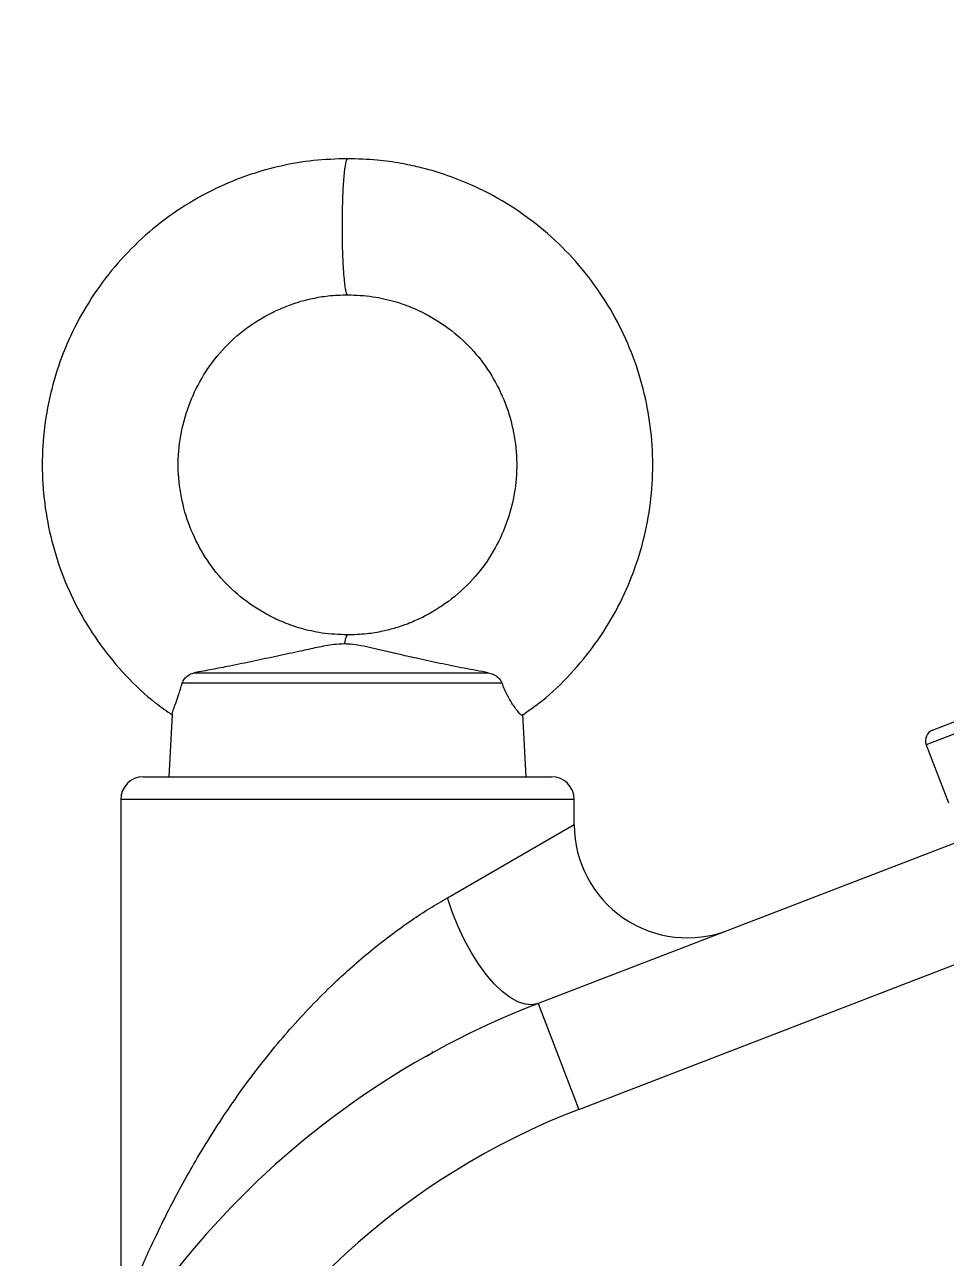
# Model space of a CAD drawing. Header units: millimetres. Extents: x 15 to 1184, y 5 to 836.
# Drawn here: x 318.69 to 351.21, y 403.49 to 447 of the extents above; entities that cross this region are included whole.
import ezdxf

# ---------------------------------------------------------------- set-up
doc = ezdxf.new("R2010")
doc.units = ezdxf.units.MM

msp = doc.modelspace()

# ---------------------------------------------------------------- linework, layer by layer
at = {"color": 7, "linetype": 'Continuous', "lineweight": 25}
for p, q in [((426.513, 447.004), (336.804, 412.473)), ((338.241, 408.74), (427.95, 443.271)), ((330.081, 425.476), (330.08, 425.476)), ((330.081, 425.476), (330.08, 425.476)), ((330.081, 425.476), (330.081, 425.476)), ((350.731, 422.12), (357.823, 424.85)), ((357.967, 424.477), (350.501, 421.603)), ((324.692, 424.143), (335.045, 424.143)), ((335.534, 423.774), (324.248, 423.774)), ((323.892, 422.675), (323.781, 420.476)), ((336.381, 420.476), (336.269, 422.676)), ((350.501, 421.603), (351.291, 419.55)), ((322.881, 420.476), (337.281, 420.476)), ((322.081, 419.676), (322.081, 401.383)), ((338.081, 419.676), (322.081, 419.676)), ((338.081, 418.791), (338.081, 419.676)), ((333.605, 416.207), (338.081, 418.791)), ((336.804, 412.473), (338.241, 408.74)), ((333.081, 410.739), (333.081, 410.781))]:
    msp.add_line(p, q, dxfattribs=at)
at = {"color": 7, "linetype": 'Continuous', "lineweight": 25, "flags": 128}
msp.add_lwpolyline([(336.804, 412.473), (336.585, 412.427), (336.345, 412.448), (336.087, 412.534), (335.816, 412.686), (335.538, 412.9), (335.257, 413.173), (334.977, 413.499), (334.705, 413.873), (334.444, 414.288), (334.199, 414.737), (333.975, 415.212), (333.776, 415.705), (333.605, 416.207)], dxfattribs=at)
at = {"color": 7, "linetype": 'Continuous', "lineweight": 25}
for centre, radius, start, end in [((350.874, 421.747), 0.4, 111.0525, 201.0525), ((322.881, 419.676), 0.8, 90, 180), ((337.281, 419.676), 0.8, 0, 90), ((342.081, 418.791), 4, 180.2482, 291.0525), ((347.581, 384.476), 30, 111.0525, 164.3815), ((347.581, 384.476), 26, 111.0525, 153.9942)]:
    msp.add_arc(centre, radius, start, end, dxfattribs=at)
for points, knots in [([(330.081, 442.276), (329.68, 442.263), (328.893, 442.238), (327.743, 442.039), (326.653, 441.737), (325.513, 441.286), (324.35, 440.658), (323.203, 439.827), (322.188, 438.87), (321.318, 437.804), (320.595, 436.653), (320.026, 435.431), (319.615, 434.148), (319.365, 432.82), (319.28, 431.466), (319.367, 430.113), (319.62, 428.784), (320.035, 427.497), (320.612, 426.265), (321.349, 425.098), (322.246, 424.026), (323.106, 423.197), (323.705, 422.791), (323.913, 422.65)], [0, 0, 0, 0, 0.044053, 0.086656, 0.128008, 0.168466, 0.221306, 0.272992, 0.323892, 0.374249, 0.423869, 0.472931, 0.522047, 0.57147, 0.621065, 0.670657, 0.720074, 0.769287, 0.818907, 0.869306, 0.920461, 0.972345, 1, 1, 1, 1]), ([(330.081, 442.276), (330.067, 442.265), (330.032, 442.238), (329.988, 442.012), (329.953, 441.695), (329.93, 441.404), (329.912, 441.067), (329.898, 440.699), (329.89, 440.305), (329.887, 439.902), (329.889, 439.495), (329.897, 439.102), (329.91, 438.729), (329.929, 438.354), (329.948, 438.142), (329.958, 438.023)], [0, 0, 0, 0, 0.086161, 0.223213, 0.291059, 0.360872, 0.428816, 0.498726, 0.566639, 0.636512, 0.704331, 0.774111, 0.841882, 0.91162, 1, 1, 1, 1]), ([(336.248, 422.648), (336.485, 422.811), (337.102, 423.239), (337.971, 424.086), (338.845, 425.146), (339.567, 426.299), (340.135, 427.52), (340.546, 428.803), (340.796, 430.131), (340.881, 431.485), (340.794, 432.838), (340.541, 434.167), (340.126, 435.454), (339.549, 436.687), (338.81, 437.852), (337.918, 438.93), (336.878, 439.894), (335.713, 440.719), (334.574, 441.318), (333.533, 441.723), (332.705, 441.962), (331.91, 442.128), (331.066, 442.249), (330.432, 442.266), (330.081, 442.276)], [0, 0, 0, 0, 0.031594, 0.082484, 0.132829, 0.182439, 0.231491, 0.2806, 0.330018, 0.379609, 0.4292, 0.478618, 0.527834, 0.577458, 0.627864, 0.679025, 0.730915, 0.783396, 0.835535, 0.872095, 0.906257, 0.930237, 0.961355, 1, 1, 1, 1]), ([(329.958, 438.023), (329.958, 438.021), (329.966, 437.935), (329.985, 437.78), (330.014, 437.61), (330.046, 437.503), (330.068, 437.476), (330.08, 437.476), (330.081, 437.476)], [0, 0, 0, 0, 0.004781, 0.246677, 0.495582, 0.73738, 0.986163, 1, 1, 1, 1]), ([(330.081, 425.476), (329.78, 425.489), (329.217, 425.513), (328.44, 425.692), (327.786, 425.924), (327.067, 426.272), (326.293, 426.792), (325.515, 427.553), (324.894, 428.435), (324.441, 429.417), (324.162, 430.468), (324.073, 431.556), (324.191, 432.641), (324.496, 433.685), (324.981, 434.666), (325.651, 435.559), (326.478, 436.307), (327.253, 436.781), (327.891, 437.066), (328.36, 437.229), (328.869, 437.359), (329.436, 437.455), (329.854, 437.469), (330.081, 437.476)], [0, 0, 0, 0, 0.04807, 0.090262, 0.127147, 0.159092, 0.218104, 0.275316, 0.331901, 0.389099, 0.446654, 0.504264, 0.561805, 0.619364, 0.676643, 0.735296, 0.796366, 0.853747, 0.879728, 0.908012, 0.933141, 0.963682, 1, 1, 1, 1]), ([(330.081, 437.476), (330.381, 437.463), (330.945, 437.439), (331.722, 437.26), (332.376, 437.028), (333.096, 436.679), (333.87, 436.159), (334.647, 435.398), (335.268, 434.517), (335.721, 433.536), (335.999, 432.485), (336.088, 431.397), (335.97, 430.312), (335.665, 429.268), (335.18, 428.286), (334.509, 427.393), (333.681, 426.645), (332.906, 426.17), (332.269, 425.886), (331.8, 425.722), (331.292, 425.593), (330.724, 425.497), (330.307, 425.483), (330.081, 425.476)], [0, 0, 0, 0, 0.048055, 0.090232, 0.127102, 0.159031, 0.218017, 0.275213, 0.331788, 0.388979, 0.44653, 0.504138, 0.561682, 0.619249, 0.676537, 0.735204, 0.796289, 0.853687, 0.879678, 0.907974, 0.933114, 0.963668, 1, 1, 1, 1]), ([(330.081, 425.476), (330.065, 425.467), (330.026, 425.445), (329.99, 425.264), (329.968, 425.157)], [0, 0, 0, 0, 0.4105415, 1, 1, 1, 1]), ([(329.968, 425.157), (329.847, 425.151), (329.51, 425.135), (329.001, 425.032), (328.352, 424.889), (327.608, 424.729), (326.777, 424.551), (326.001, 424.393), (325.299, 424.256), (324.894, 424.181), (324.692, 424.143)], [0, 0, 0, 0, 0.065195, 0.181956, 0.299205, 0.456434, 0.613876, 0.770336, 0.885235, 1, 1, 1, 1]), ([(335.045, 424.143), (334.763, 424.195), (334.189, 424.299), (333.333, 424.473), (332.557, 424.641), (331.867, 424.8), (331.184, 424.959), (330.626, 425.092), (330.178, 425.155), (330.009, 425.156), (329.968, 425.157)], [0, 0, 0, 0, 0.1549545, 0.3157851, 0.4769681, 0.6071369, 0.7373866, 0.908508, 0.9778213, 1, 1, 1, 1]), ([(324.248, 423.774), (324.27, 423.826), (324.314, 423.932), (324.458, 424.06), (324.595, 424.124), (324.68, 424.141), (324.692, 424.143)], [0, 0, 0, 0, 0.2972345, 0.598868, 0.941617, 1, 1, 1, 1]), ([(335.045, 424.143), (335.11, 424.126), (335.246, 424.09), (335.411, 423.969), (335.501, 423.854), (335.529, 423.786), (335.534, 423.774)], [0, 0, 0, 0, 0.296312, 0.623331, 0.933005, 1, 1, 1, 1]), ([(323.896, 422.675), (323.896, 422.688), (323.897, 422.723), (323.938, 422.854), (324.014, 423.064), (324.123, 423.358), (324.204, 423.629), (324.248, 423.774)], [0, 0, 0, 0, 0.1144015, 0.322114, 0.5334891, 0.7513642, 1, 1, 1, 1]), ([(336.258, 422.635), (336.247, 422.633), (336.226, 422.628), (336.144, 422.71), (336.03, 422.852), (335.885, 423.065), (335.71, 423.358), (335.595, 423.629), (335.534, 423.774)], [0, 0, 0, 0, 0.147154, 0.305759, 0.468589, 0.634291, 0.805089, 1, 1, 1, 1]), ([(322.082, 401.383), (322.082, 401.384), (322.084, 401.389), (322.12, 401.484), (322.183, 401.646), (322.263, 401.848), (322.354, 402.078), (322.535, 402.52), (322.795, 403.133), (323.146, 403.912), (323.653, 404.973), (324.401, 406.401), (325.288, 407.88), (326.106, 409.095), (326.753, 409.985), (327.429, 410.845), (328.136, 411.675), (328.889, 412.487), (329.823, 413.41), (330.752, 414.225), (331.651, 414.924), (332.322, 415.403), (332.977, 415.835), (333.395, 416.082), (333.605, 416.207)], [0, 0, 0, 0, 0.0123221, 0.0382368, 0.0650516, 0.0757511, 0.1009168, 0.1261024, 0.1780889, 0.2251417, 0.2722178, 0.368182, 0.4717124, 0.5241726, 0.5766297, 0.6259924, 0.6753496, 0.7256719, 0.7759836, 0.8519954, 0.8909446, 0.9298862, 0.9648069, 1, 1, 1, 1]), ([(332.862, 410.604), (332.898, 410.624), (332.97, 410.666), (333.042, 410.708), (333.079, 410.729)], [0, 0, 0, 0, 0.499989, 1, 1, 1, 1])]:
    msp.add_open_spline(points, degree=3, knots=knots, dxfattribs=at)

doc.saveas('drawing.dxf')
